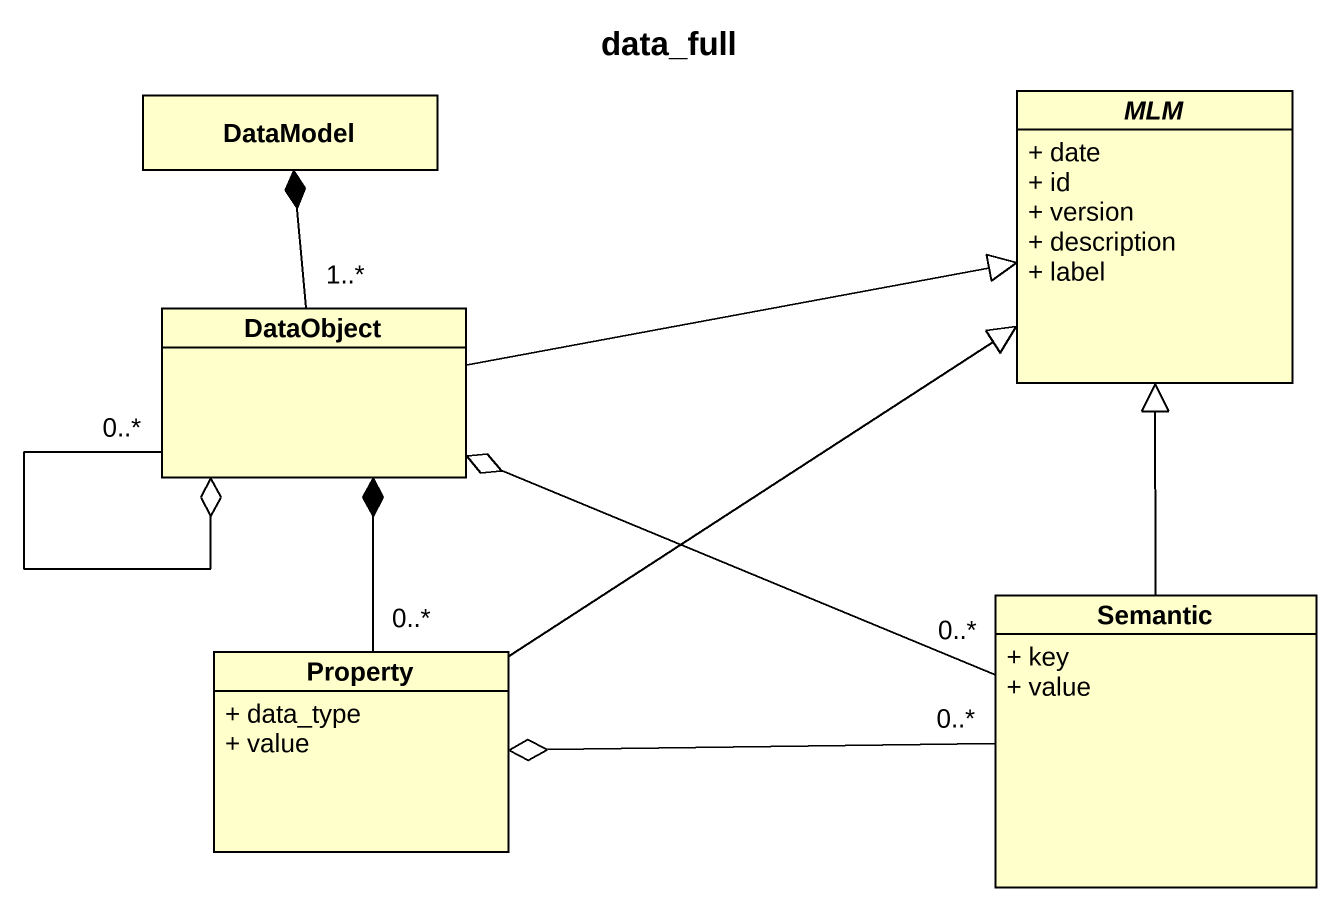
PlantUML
@startuml
title data_full
hide circle
hide empty members
skinparam classAttributeIconSize 0
class DataModel
abstract class MLM {
  + date
  + id
  + version
  + description
  + label
}
class DataObject
class Property {
  + data_type
  + value
}
class Semantic {
  + key
  + value
}
DataObject "1..*" -up-* DataModel
DataObject -right-|> MLM
DataObject "0..*" --o DataObject
Property -up-|> MLM
Property "0..*" -up-* DataObject
Semantic -up-|> MLM
Semantic "0..*" -left-o DataObject
Semantic "0..*" -left-o Property
@enduml
